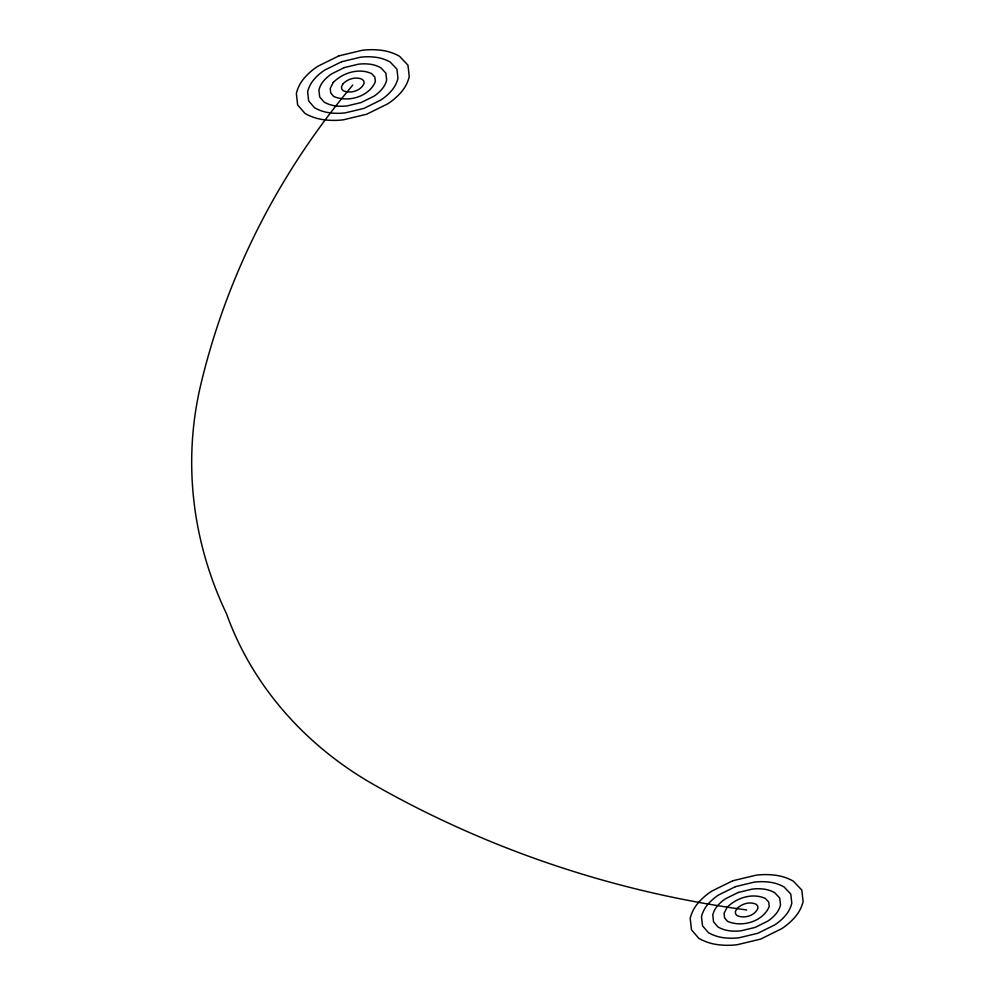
<?xml version="1.0" encoding="UTF-8"?>
<svg xmlns="http://www.w3.org/2000/svg" width="995" height="995" viewBox="0 0 995 995"><rect width="100%" height="100%" fill="white"/><g stroke="black" fill="none" stroke-linecap="round" stroke-linejoin="round"><path stroke-width="1.49" d="M746.648 909.952A935.636 838.064 9.9 0 1 373.722 784.595A335.502 300.515 9.9 0 1 226.574 613.903A417.85 374.282 9.9 0 1 200.853 384.356A881.16 789.259 9.9 0 1 352.802 85.048M333.263 82.423L330.216 88.406L330.738 92.995L333.673 96.415C348.138 102.808 369.033 96.764 375.376 81.69L374.866 77.1L371.483 73.543C358.635 67.747 342.877 72.809 333.263 82.423M343.026 83.742L341.509 86.727L341.77 89.028L343.238 90.732C350.464 93.928 360.911 90.906 364.083 83.369L363.834 81.08L362.143 79.301C355.712 76.404 347.84 78.928 343.026 83.742M727.109 907.316L724.061 913.311L724.584 917.9L727.519 921.308C741.984 927.713 762.879 921.668 769.222 906.594L768.712 902.005L765.329 898.435C752.481 892.652 736.723 897.701 727.109 907.316M736.872 908.634L735.355 911.631L735.616 913.92L737.084 915.636C744.31 918.833 754.757 915.81 757.941 908.273L757.68 905.972L755.989 904.194C749.571 901.296 741.685 903.821 736.872 908.634M338.872 55.882L317.865 66.255A69.003 61.802 9.9 0 0 303.948 78.481A44.054 39.464 9.9 0 0 296.348 93.443L297.629 104.923L304.992 113.455A46.777 41.902 9.9 0 0 323.636 119.723A69.003 61.802 9.9 0 0 343.437 119.798L366.72 114.214L387.727 103.841A69.003 61.802 9.9 0 0 401.657 91.627A44.054 39.464 9.9 0 0 409.243 76.652L407.962 65.172L399.517 56.28A44.054 39.464 9.9 0 0 381.956 50.372A69.003 61.802 9.9 0 0 362.168 50.297L338.872 55.882M341.658 61.715L324.855 70.011A55.198 49.439 9.9 0 0 313.711 79.799A35.248 31.566 9.9 0 0 307.642 91.764L308.661 100.943L314.557 107.771A37.424 33.519 9.9 0 0 329.469 112.783A55.198 49.439 9.9 0 0 345.302 112.858L363.934 108.38L380.749 100.085A55.198 49.439 9.9 0 0 391.881 90.309A35.248 31.566 9.9 0 0 397.963 78.331L396.93 69.153L390.177 62.038A35.248 31.566 9.9 0 0 376.122 57.312A55.198 49.439 9.9 0 0 360.289 57.25L341.658 61.715M344.444 67.548L331.832 73.779A41.404 37.089 9.9 0 0 323.487 81.105A26.43 23.681 9.9 0 0 318.922 90.085L319.694 96.975L324.109 102.099A28.071 25.136 9.9 0 0 335.303 105.856A41.404 37.089 9.9 0 0 347.18 105.905L361.148 102.547L373.759 96.328A41.404 37.089 9.9 0 0 382.105 88.99A26.43 23.681 9.9 0 0 386.669 80.01L385.898 73.132L380.836 67.784A26.43 23.681 9.9 0 0 370.289 64.24A41.404 37.089 9.9 0 0 358.424 64.202L344.444 67.548M732.718 880.786L711.711 891.159A69.003 61.802 9.9 0 0 697.793 903.373A44.054 39.464 9.9 0 0 690.194 918.348L691.488 929.827L698.838 938.36A46.777 41.902 9.9 0 0 717.482 944.628A69.003 61.802 9.9 0 0 737.283 944.703L760.566 939.118L781.585 928.745A69.003 61.802 9.9 0 0 795.502 916.519A44.054 39.464 9.9 0 0 803.102 901.557L801.808 890.077L793.363 881.184A44.054 39.464 9.9 0 0 775.801 875.277A69.003 61.802 9.9 0 0 756.013 875.202L732.718 880.786M735.504 886.62L718.701 894.915A55.198 49.439 9.9 0 0 707.569 904.691A35.248 31.566 9.9 0 0 701.487 916.669L702.52 925.847L708.403 932.676A37.424 33.519 9.9 0 0 723.315 937.688A55.198 49.439 9.9 0 0 739.148 937.75L757.792 933.285L774.595 924.989A55.198 49.439 9.9 0 0 785.727 915.201A35.248 31.566 9.9 0 0 791.809 903.236L790.776 894.057L784.023 886.931A35.248 31.566 9.9 0 0 769.981 882.217A55.198 49.439 9.9 0 0 754.135 882.142L735.504 886.62M738.29 892.453L725.691 898.672A41.404 37.089 9.9 0 0 717.333 906.01A26.43 23.681 9.9 0 0 712.781 914.99L713.552 921.867L717.967 926.992A28.071 25.136 9.9 0 0 729.148 930.76A41.404 37.089 9.9 0 0 741.026 930.798L755.006 927.452L767.605 921.221A41.404 37.089 9.9 0 0 775.963 913.895A26.43 23.681 9.9 0 0 780.515 904.915L779.744 898.025L774.682 892.689A26.43 23.681 9.9 0 0 764.148 889.144A41.404 37.089 9.9 0 0 752.27 889.095L738.29 892.453"/></g></svg>
